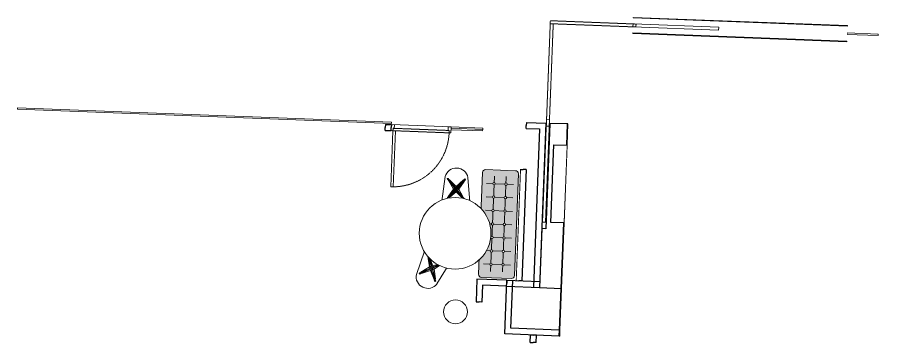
# Model space of a CAD drawing. Header units: millimetres. Extents: x 37982 to 83307, y -4479 to 56252.
# Drawn here: x 66901 to 81431, y -4479 to 969 of the extents above; entities that cross this region are included whole.
import ezdxf

# ---------------------------------------------------------------- set-up
doc = ezdxf.new("R2010")
doc.units = ezdxf.units.MM
doc.header["$MEASUREMENT"] = 0
doc.linetypes.add('DGN Style 2', pattern=[10, 6, -4])
for name, color, linetype, lineweight in [('DOOR', 40, 'Continuous', 0), ('DOOR-FRAM', 40, 'Continuous', 0), ('DOOR-HEAD', 42, 'Continuous', 30), ('DOOR-LEAF', 40, 'Continuous', 0), ('DOOR-OPNG', 40, 'Continuous', 0), ('EQPM-FIXD', 62, 'Continuous', 13), ('FIXT-JNRY-PART', 42, 'Continuous', 0), ('FURN-FREE', 1, 'Continuous', 0), ('FURN-PLNT', 211, 'Continuous', 0), ('GLAZ', 4, 'Continuous', 0), ('PRTN-FULL', 6, 'Continuous', 30), ('WALL-LNIG', 1, 'Continuous', 0)]:
    doc.layers.add(name, color=color, linetype=linetype, lineweight=lineweight)

# ---------------------------------------------------------------- blocks, each defined once
blk = doc.blocks.new('DSR')
at = {"color": 0, "linetype": 'ByBlock', "lineweight": -2}
for p, q in [((-232, -218), (-187, 192)), ((-140, 145), (-64, 59)), ((134, 159), (-137, -157)), ((-133, 148), (-59, 64)), ((-131, 153), (131, -153)), ((146, 146), (-120, -169)), ((134, 151), (60, 63)), ((138, 146), (65, 59)), ((238, -218), (193, 192)), ((-143, 145), (121, -163)), ((-132, 128), (-114, 140)), ((-43, -15), (-132, 128)), ((-114, 140), (-1, 31)), ((-1, 31), (117, 142)), ((135, 123), (45, -11)), ((117, 142), (135, 123)), ((-127, -153), (-52, -67)), ((-43, -15), (-120, -132)), ((-120, -132), (-97, -147)), ((-118, -160), (-44, -71)), ((-97, -147), (3, -56)), ((3, -56), (103, -149)), ((121, -161), (43, -69)), ((118, -133), (45, -11)), ((128, -154), (52, -64)), ((103, -149), (118, -133)), ((-232, -218), (238, -218))]:
    blk.add_line(p, q, dxfattribs=at)
at = {"color": 0, "linetype": 'ByBlock', "lineweight": -2, "flags": 128}
blk.add_lwpolyline([(-43, -15), (-1, 31), (45, -11), (3, -56), (-43, -15)], close=True, dxfattribs=at)
at = {"color": 0, "linetype": 'ByBlock', "lineweight": -2}
for centre, radius in [((-141, 155), 10), ((143, 156), 10), ((-59, 58), 5), ((61, 58), 5), ((-47, -67), 5), ((48, -67), 5), ((-128, -163), 10), ((131, -163), 10)]:
    blk.add_circle(centre, radius, dxfattribs=at)
blk.add_arc((3, 146), 196, 13.6614, 166.3386, dxfattribs=at)
blk = doc.blocks.new('DSR_1')
at = {"color": 0, "linetype": 'ByBlock', "lineweight": -2}
for p, q in [((-232, -218), (-187, 192)), ((-140, 145), (-64, 59)), ((134, 159), (-137, -157)), ((-133, 148), (-59, 64)), ((-131, 153), (131, -153)), ((146, 146), (-120, -169)), ((134, 151), (60, 63)), ((138, 146), (65, 59)), ((238, -218), (193, 192)), ((-143, 145), (121, -163)), ((-132, 128), (-114, 140)), ((-43, -15), (-132, 128)), ((-114, 140), (-1, 31)), ((-1, 31), (117, 142)), ((135, 123), (45, -11)), ((117, 142), (135, 123)), ((-127, -153), (-52, -67)), ((-43, -15), (-120, -132)), ((-120, -132), (-97, -147)), ((-118, -160), (-44, -71)), ((-97, -147), (3, -56)), ((3, -56), (103, -149)), ((121, -161), (43, -69)), ((118, -133), (45, -11)), ((128, -154), (52, -64)), ((103, -149), (118, -133)), ((-232, -218), (238, -218))]:
    blk.add_line(p, q, dxfattribs=at)
at = {"color": 0, "linetype": 'ByBlock', "lineweight": -2, "extrusion": (0, 0, -1), "flags": 128}
blk.add_lwpolyline([(43, -15), (1, 31), (-45, -11), (-3, -56), (43, -15)], close=True, dxfattribs=at)
at = {"color": 0, "linetype": 'ByBlock', "lineweight": -2, "extrusion": (0, 0, -1)}
for centre, radius in [((141, 155), 10), ((-143, 156), 10), ((59, 58), 5), ((-61, 58), 5), ((47, -67), 5), ((-48, -67), 5), ((128, -163), 10), ((-131, -163), 10)]:
    blk.add_circle(centre, radius, dxfattribs=at)
at = {"color": 0, "linetype": 'ByBlock', "lineweight": -2}
blk.add_arc((3, 146), 196, 13.6614, 166.3386, dxfattribs=at)
blk = doc.blocks.new('*U53')
at = {"linetype": 'ByBlock', "lineweight": -2}
blk.add_hatch(color=7, dxfattribs=at).paths.add_polyline_path([(-285, -890, -0.414214), (-333, -838), (-267, 868, -0.414214), (-215, 916), (285, 897, -0.414214), (333, 845), (267, -861, -0.414214), (215, -909)])
at = {"color": 0, "linetype": 'ByBlock', "lineweight": -2}
for p, q in [((-131, -791), (-69, 806)), ((69, -799), (131, 798)), ((-199, 683), (251, 666)), ((-207, 458), (242, 441)), ((-216, 234), (234, 216)), ((-225, 9), (225, -9)), ((-234, -216), (216, -234)), ((-242, -441), (207, -458)), ((-251, -666), (199, -683))]:
    blk.add_line(p, q, dxfattribs=at)
at = {"color": 0, "linetype": 'ByBlock', "lineweight": -2, "flags": 128}
blk.add_lwpolyline([(-285, -890, -0.414214), (-333, -838), (-267, 868, -0.414214), (-215, 916), (285, 897, -0.414214), (333, 845), (267, -861, -0.414214), (215, -909), (-285, -890)], format="xyb", close=True, dxfattribs=at)
at = {"color": 0, "linetype": 'ByBlock', "lineweight": -2}
for points in [[(-73, 698), (-74, 698), (-76, 698), (-77, 698), (-78, 698), (-79, 698), (-81, 697), (-82, 697), (-83, 696), (-84, 696), (-85, 695), (-86, 694), (-87, 693), (-88, 693), (-89, 692), (-90, 691), (-90, 690), (-91, 689), (-92, 688), (-92, 686), (-93, 685), (-93, 684), (-93, 683), (-94, 682), (-94, 680), (-94, 679), (-94, 678), (-94, 677), (-94, 675), (-93, 674), (-93, 673), (-93, 672), (-92, 671), (-92, 669), (-91, 668), (-90, 667), (-90, 666), (-89, 665), (-88, 664), (-87, 663), (-86, 663), (-85, 662), (-84, 661), (-83, 661), (-82, 660), (-81, 660), (-80, 659), (-78, 659), (-77, 659), (-76, 658), (-75, 658), (-73, 658), (-72, 658), (-71, 659), (-70, 659), (-68, 659), (-67, 659), (-66, 660), (-65, 660), (-64, 661), (-63, 662), (-62, 662), (-61, 663), (-60, 664), (-59, 665), (-58, 666), (-57, 667), (-57, 668), (-56, 669), (-56, 670), (-55, 671), (-55, 673), (-54, 674), (-54, 675), (-54, 676), (-54, 678), (-54, 679), (-54, 680), (-54, 681), (-54, 683), (-55, 684), (-55, 685), (-55, 686), (-56, 687), (-57, 688), (-57, 689), (-58, 691), (-59, 691), (-60, 692), (-61, 693), (-61, 694), (-63, 695), (-64, 695), (-65, 696), (-66, 697), (-67, 697), (-68, 698), (-69, 698), (-71, 698)], [(127, 691), (126, 691), (124, 691), (123, 690), (122, 690), (121, 690), (119, 690), (118, 689), (117, 689), (116, 688), (115, 687), (114, 687), (113, 686), (112, 685), (111, 684), (110, 683), (110, 682), (109, 681), (108, 680), (108, 679), (107, 678), (107, 676), (107, 675), (106, 674), (106, 673), (106, 671), (106, 670), (106, 669), (106, 668), (106, 666), (107, 665), (107, 664), (108, 663), (108, 662), (109, 661), (109, 660), (110, 658), (111, 658), (112, 657), (113, 656), (114, 655), (115, 654), (116, 653), (117, 653), (118, 652), (119, 652), (120, 651), (121, 651), (123, 651), (124, 651), (125, 651), (126, 651), (128, 651), (129, 651), (130, 651), (131, 651), (133, 652), (134, 652), (135, 653), (136, 653), (137, 654), (138, 655), (139, 656), (140, 656), (141, 657), (142, 658), (142, 659), (143, 660), (144, 661), (144, 663), (145, 664), (145, 665), (145, 666), (146, 667), (146, 669), (146, 670), (146, 671), (146, 672), (146, 674), (146, 675), (145, 676), (145, 677), (144, 678), (144, 680), (143, 681), (143, 682), (142, 683), (141, 684), (140, 685), (139, 686), (138, 686), (137, 687), (136, 688), (135, 688), (134, 689), (133, 689), (132, 690), (130, 690), (129, 690)], [(-82, 474), (-83, 474), (-84, 473), (-86, 473), (-87, 473), (-88, 473), (-89, 472), (-90, 472), (-92, 471), (-93, 471), (-94, 470), (-95, 469), (-96, 469), (-97, 468), (-97, 467), (-98, 466), (-99, 465), (-100, 464), (-100, 463), (-101, 462), (-101, 460), (-102, 459), (-102, 458), (-102, 457), (-102, 456), (-103, 454), (-103, 453), (-102, 452), (-102, 451), (-102, 449), (-102, 448), (-101, 447), (-101, 446), (-100, 445), (-100, 443), (-99, 442), (-98, 441), (-98, 440), (-97, 439), (-96, 439), (-95, 438), (-94, 437), (-93, 436), (-92, 436), (-91, 435), (-89, 435), (-88, 434), (-87, 434), (-86, 434), (-85, 434), (-83, 434), (-82, 434), (-81, 434), (-80, 434), (-78, 434), (-77, 434), (-76, 435), (-75, 435), (-74, 436), (-72, 436), (-71, 437), (-70, 438), (-69, 438), (-69, 439), (-68, 440), (-67, 441), (-66, 442), (-65, 443), (-65, 444), (-64, 445), (-64, 447), (-63, 448), (-63, 449), (-63, 450), (-63, 451), (-63, 453), (-63, 454), (-63, 455), (-63, 457), (-63, 458), (-63, 459), (-64, 460), (-64, 461), (-65, 462), (-65, 464), (-66, 465), (-67, 466), (-67, 467), (-68, 468), (-69, 468), (-70, 469), (-71, 470), (-72, 471), (-73, 471), (-74, 472), (-76, 472), (-77, 473), (-78, 473), (-79, 473)], [(118, 466), (117, 466), (116, 466), (114, 466), (113, 465), (112, 465), (111, 465), (109, 464), (108, 464), (107, 463), (106, 462), (105, 462), (104, 461), (103, 460), (102, 459), (102, 458), (101, 457), (100, 456), (100, 455), (99, 454), (99, 453), (98, 452), (98, 450), (98, 449), (97, 448), (97, 447), (97, 445), (97, 444), (98, 443), (98, 442), (98, 440), (98, 439), (99, 438), (99, 437), (100, 436), (101, 435), (101, 434), (102, 433), (103, 432), (104, 431), (105, 430), (106, 429), (107, 429), (108, 428), (109, 428), (110, 427), (112, 427), (113, 426), (114, 426), (115, 426), (117, 426), (118, 426), (119, 426), (120, 426), (122, 426), (123, 427), (124, 427), (125, 427), (126, 428), (127, 429), (128, 429), (129, 430), (130, 431), (131, 432), (132, 432), (133, 433), (134, 434), (134, 435), (135, 437), (136, 438), (136, 439), (136, 440), (137, 441), (137, 443), (137, 444), (137, 445), (137, 446), (137, 448), (137, 449), (137, 450), (137, 451), (136, 452), (136, 454), (135, 455), (135, 456), (134, 457), (133, 458), (132, 459), (132, 460), (131, 461), (130, 462), (129, 462), (128, 463), (127, 464), (125, 464), (124, 465), (123, 465), (122, 465), (121, 466)], [(-90, 249), (-92, 249), (-93, 249), (-94, 248), (-95, 248), (-97, 248), (-98, 248), (-99, 247), (-100, 247), (-101, 246), (-102, 245), (-103, 245), (-104, 244), (-105, 243), (-106, 242), (-107, 241), (-108, 240), (-108, 239), (-109, 238), (-110, 237), (-110, 236), (-110, 234), (-111, 233), (-111, 232), (-111, 231), (-111, 229), (-111, 228), (-111, 227), (-111, 226), (-111, 224), (-110, 223), (-110, 222), (-110, 221), (-109, 220), (-109, 219), (-108, 218), (-107, 217), (-106, 216), (-105, 215), (-105, 214), (-104, 213), (-103, 212), (-102, 212), (-100, 211), (-99, 210), (-98, 210), (-97, 210), (-96, 209), (-95, 209), (-93, 209), (-92, 209), (-91, 209), (-90, 209), (-88, 209), (-87, 209), (-86, 209), (-85, 210), (-83, 210), (-82, 211), (-81, 211), (-80, 212), (-79, 213), (-78, 214), (-77, 214), (-76, 215), (-76, 216), (-75, 217), (-74, 218), (-73, 219), (-73, 221), (-72, 222), (-72, 223), (-72, 224), (-72, 225), (-71, 227), (-71, 228), (-71, 229), (-71, 230), (-71, 232), (-72, 233), (-72, 234), (-72, 235), (-73, 237), (-73, 238), (-74, 239), (-75, 240), (-75, 241), (-76, 242), (-77, 243), (-78, 244), (-79, 244), (-80, 245), (-81, 246), (-82, 246), (-83, 247), (-84, 247), (-86, 248), (-87, 248), (-88, 248)], [(109, 241), (108, 241), (107, 241), (106, 241), (104, 241), (103, 240), (102, 240), (101, 239), (100, 239), (99, 238), (97, 238), (96, 237), (95, 236), (95, 235), (94, 234), (93, 233), (92, 232), (91, 231), (91, 230), (90, 229), (90, 228), (89, 227), (89, 225), (89, 224), (89, 223), (89, 222), (89, 220), (89, 219), (89, 218), (89, 217), (89, 216), (90, 214), (90, 213), (91, 212), (91, 211), (92, 210), (93, 209), (94, 208), (94, 207), (95, 206), (96, 205), (97, 205), (98, 204), (99, 203), (101, 203), (102, 202), (103, 202), (104, 201), (105, 201), (107, 201), (108, 201), (109, 201), (110, 201), (112, 201), (113, 201), (114, 202), (115, 202), (116, 203), (118, 203), (119, 204), (120, 204), (121, 205), (122, 206), (123, 207), (124, 208), (124, 209), (125, 210), (126, 211), (126, 212), (127, 213), (127, 214), (128, 215), (128, 216), (128, 218), (129, 219), (129, 220), (129, 221), (129, 223), (128, 224), (128, 225), (128, 226), (127, 228), (127, 229), (127, 230), (126, 231), (125, 232), (125, 233), (124, 234), (123, 235), (122, 236), (121, 237), (120, 237), (119, 238), (118, 239), (117, 239), (116, 240), (114, 240), (113, 240), (112, 241)], [(-99, 24), (-100, 24), (-102, 24), (-103, 24), (-104, 23), (-105, 23), (-107, 23), (-108, 22), (-109, 22), (-110, 21), (-111, 20), (-112, 20), (-113, 19), (-114, 18), (-115, 17), (-116, 16), (-116, 15), (-117, 14), (-118, 13), (-118, 12), (-119, 11), (-119, 10), (-119, 8), (-120, 7), (-120, 6), (-120, 5), (-120, 3), (-120, 2), (-120, 1), (-119, 0), (-119, -2), (-119, -3), (-118, -4), (-118, -5), (-117, -6), (-117, -7), (-116, -8), (-115, -9), (-114, -10), (-113, -11), (-112, -12), (-111, -13), (-110, -13), (-109, -14), (-108, -14), (-107, -15), (-106, -15), (-104, -16), (-103, -16), (-102, -16), (-101, -16), (-99, -16), (-98, -16), (-97, -16), (-96, -16), (-94, -15), (-93, -15), (-92, -15), (-91, -14), (-90, -13), (-89, -13), (-88, -12), (-87, -11), (-86, -10), (-85, -9), (-84, -9), (-83, -7), (-83, -6), (-82, -5), (-82, -4), (-81, -3), (-81, -2), (-80, -1), (-80, 1), (-80, 2), (-80, 3), (-80, 4), (-80, 6), (-80, 7), (-80, 8), (-81, 9), (-81, 11), (-82, 12), (-82, 13), (-83, 14), (-83, 15), (-84, 16), (-85, 17), (-86, 18), (-87, 19), (-88, 20), (-89, 20), (-90, 21), (-91, 22), (-92, 22), (-93, 23), (-94, 23), (-95, 23), (-97, 24)], [(101, 16), (99, 16), (98, 16), (97, 16), (96, 16), (94, 15), (93, 15), (92, 15), (91, 14), (90, 13), (89, 13), (88, 12), (87, 11), (86, 10), (85, 9), (84, 9), (83, 7), (83, 6), (82, 5), (82, 4), (81, 3), (81, 2), (80, 1), (80, -1), (80, -2), (80, -3), (80, -4), (80, -6), (80, -7), (80, -8), (81, -9), (81, -11), (82, -12), (82, -13), (83, -14), (83, -15), (84, -16), (85, -17), (86, -18), (87, -19), (88, -20), (89, -20), (90, -21), (91, -22), (92, -22), (93, -23), (94, -23), (95, -23), (97, -24), (98, -24), (99, -24), (100, -24), (102, -24), (103, -24), (104, -23), (105, -23), (107, -23), (108, -22), (109, -22), (110, -21), (111, -20), (112, -20), (113, -19), (114, -18), (115, -17), (116, -16), (116, -15), (117, -14), (118, -13), (118, -12), (119, -11), (119, -10), (119, -8), (120, -7), (120, -6), (120, -5), (120, -3), (120, -2), (120, -1), (119, 0), (119, 2), (119, 3), (118, 4), (118, 5), (117, 6), (117, 7), (116, 8), (115, 9), (114, 10), (113, 11), (112, 12), (111, 13), (110, 13), (109, 14), (108, 14), (107, 15), (106, 15), (104, 16), (103, 16)], [(-108, -201), (-109, -201), (-110, -201), (-112, -201), (-113, -201), (-114, -202), (-115, -202), (-116, -203), (-118, -203), (-119, -204), (-120, -204), (-121, -205), (-122, -206), (-123, -207), (-124, -208), (-124, -209), (-125, -210), (-126, -211), (-126, -212), (-127, -213), (-127, -214), (-128, -215), (-128, -216), (-128, -218), (-129, -219), (-129, -220), (-129, -221), (-129, -223), (-128, -224), (-128, -225), (-128, -226), (-127, -228), (-127, -229), (-127, -230), (-126, -231), (-125, -232), (-125, -233), (-124, -234), (-123, -235), (-122, -236), (-121, -237), (-120, -237), (-119, -238), (-118, -239), (-117, -239), (-116, -240), (-114, -240), (-113, -240), (-112, -241), (-111, -241), (-109, -241), (-108, -241), (-107, -241), (-106, -241), (-104, -241), (-103, -240), (-102, -240), (-101, -239), (-100, -239), (-99, -238), (-97, -238), (-96, -237), (-96, -236), (-95, -235), (-94, -234), (-93, -233), (-92, -232), (-91, -231), (-91, -230), (-90, -229), (-90, -228), (-89, -227), (-89, -225), (-89, -224), (-89, -223), (-89, -222), (-89, -220), (-89, -219), (-89, -218), (-89, -217), (-89, -216), (-90, -214), (-90, -213), (-91, -212), (-91, -211), (-92, -210), (-93, -209), (-94, -208), (-94, -207), (-95, -206), (-96, -205), (-97, -205), (-98, -204), (-99, -203), (-101, -203), (-102, -202), (-103, -202), (-104, -201), (-105, -201)], [(92, -209), (91, -209), (90, -209), (88, -209), (87, -209), (86, -209), (85, -210), (83, -210), (82, -211), (81, -211), (80, -212), (79, -213), (78, -214), (77, -214), (76, -215), (76, -216), (75, -217), (74, -218), (73, -219), (73, -221), (72, -222), (72, -223), (72, -224), (72, -225), (71, -227), (71, -228), (71, -229), (71, -230), (71, -232), (72, -233), (72, -234), (72, -235), (73, -237), (73, -238), (74, -239), (75, -240), (75, -241), (76, -242), (77, -243), (78, -244), (79, -244), (80, -245), (81, -246), (82, -246), (83, -247), (84, -247), (86, -248), (87, -248), (88, -248), (89, -249), (90, -249), (92, -249), (93, -249), (94, -248), (95, -248), (97, -248), (98, -248), (99, -247), (100, -247), (101, -246), (102, -245), (103, -245), (104, -244), (105, -243), (106, -242), (107, -241), (108, -240), (108, -239), (109, -238), (110, -237), (110, -236), (110, -234), (111, -233), (111, -232), (111, -231), (111, -229), (111, -228), (111, -227), (111, -226), (111, -224), (110, -223), (110, -222), (110, -221), (109, -220), (109, -219), (108, -218), (107, -217), (106, -216), (105, -215), (105, -214), (104, -213), (103, -212), (102, -212), (100, -211), (99, -210), (98, -210), (97, -210), (96, -209), (95, -209)], [(-117, -426), (-118, -426), (-119, -426), (-120, -426), (-122, -426), (-123, -427), (-124, -427), (-125, -427), (-126, -428), (-127, -429), (-128, -429), (-129, -430), (-130, -431), (-131, -432), (-132, -432), (-133, -433), (-134, -434), (-134, -435), (-135, -437), (-136, -438), (-136, -439), (-136, -440), (-137, -441), (-137, -443), (-137, -444), (-137, -445), (-137, -446), (-137, -448), (-137, -449), (-137, -450), (-137, -451), (-136, -452), (-136, -454), (-135, -455), (-135, -456), (-134, -457), (-133, -458), (-132, -459), (-132, -460), (-131, -461), (-130, -462), (-129, -462), (-128, -463), (-127, -464), (-125, -464), (-124, -465), (-123, -465), (-122, -465), (-121, -466), (-119, -466), (-118, -466), (-117, -466), (-116, -466), (-114, -466), (-113, -465), (-112, -465), (-111, -465), (-109, -464), (-108, -464), (-107, -463), (-106, -462), (-105, -462), (-104, -461), (-103, -460), (-102, -459), (-102, -458), (-101, -457), (-100, -456), (-100, -455), (-99, -454), (-99, -453), (-98, -452), (-98, -450), (-98, -449), (-97, -448), (-97, -447), (-97, -445), (-97, -444), (-98, -443), (-98, -442), (-98, -440), (-98, -439), (-99, -438), (-99, -437), (-100, -436), (-101, -435), (-101, -434), (-102, -433), (-103, -432), (-104, -431), (-105, -430), (-106, -429), (-107, -429), (-108, -428), (-109, -428), (-110, -427), (-112, -427), (-113, -426), (-114, -426)], [(83, -434), (82, -434), (81, -434), (80, -434), (78, -434), (77, -434), (76, -435), (75, -435), (74, -436), (72, -436), (71, -437), (70, -438), (69, -438), (69, -439), (68, -440), (67, -441), (66, -442), (65, -443), (65, -444), (64, -445), (64, -447), (63, -448), (63, -449), (63, -450), (63, -452), (63, -453), (63, -454), (63, -455), (63, -457), (63, -458), (63, -459), (64, -460), (64, -461), (65, -462), (65, -464), (66, -465), (67, -466), (67, -467), (68, -468), (69, -468), (70, -469), (71, -470), (72, -471), (73, -471), (74, -472), (76, -472), (77, -473), (78, -473), (79, -473), (81, -473), (82, -474), (83, -474), (84, -473), (86, -473), (87, -473), (88, -473), (89, -472), (90, -472), (92, -471), (93, -471), (94, -470), (95, -469), (96, -469), (97, -468), (97, -467), (98, -466), (99, -465), (100, -464), (100, -463), (101, -462), (101, -460), (102, -459), (102, -458), (102, -457), (102, -456), (103, -454), (103, -453), (102, -452), (102, -451), (102, -449), (102, -448), (101, -447), (101, -446), (100, -445), (100, -443), (99, -442), (98, -441), (98, -440), (97, -439), (96, -439), (95, -438), (94, -437), (93, -436), (92, -436), (91, -435), (89, -435), (88, -434), (87, -434), (86, -434)], [(-125, -651), (-126, -651), (-128, -651), (-129, -651), (-130, -651), (-131, -651), (-133, -652), (-134, -652), (-135, -653), (-136, -653), (-137, -654), (-138, -655), (-139, -656), (-140, -656), (-141, -657), (-142, -658), (-142, -659), (-143, -660), (-144, -661), (-144, -663), (-145, -664), (-145, -665), (-145, -666), (-146, -667), (-146, -669), (-146, -670), (-146, -671), (-146, -672), (-146, -674), (-146, -675), (-145, -676), (-145, -677), (-144, -678), (-144, -680), (-143, -681), (-143, -682), (-142, -683), (-141, -684), (-140, -685), (-139, -686), (-138, -686), (-137, -687), (-136, -688), (-135, -688), (-134, -689), (-133, -689), (-132, -690), (-130, -690), (-129, -690), (-128, -691), (-127, -691), (-126, -691), (-124, -691), (-123, -690), (-122, -690), (-121, -690), (-119, -690), (-118, -689), (-117, -689), (-116, -688), (-115, -687), (-114, -687), (-113, -686), (-112, -685), (-111, -684), (-110, -683), (-110, -682), (-109, -681), (-108, -680), (-108, -679), (-107, -678), (-107, -676), (-107, -675), (-106, -674), (-106, -673), (-106, -671), (-106, -670), (-106, -669), (-106, -668), (-106, -666), (-107, -665), (-107, -664), (-108, -663), (-108, -662), (-109, -661), (-109, -660), (-110, -658), (-111, -658), (-112, -657), (-113, -656), (-114, -655), (-115, -654), (-116, -653), (-117, -653), (-118, -652), (-119, -652), (-120, -651), (-121, -651), (-123, -651)], [(75, -658), (73, -658), (72, -658), (71, -659), (70, -659), (68, -659), (67, -659), (66, -660), (65, -660), (64, -661), (63, -662), (62, -662), (61, -663), (60, -664), (59, -665), (58, -666), (57, -667), (57, -668), (56, -669), (56, -670), (55, -671), (55, -673), (54, -674), (54, -675), (54, -676), (54, -678), (54, -679), (54, -680), (54, -681), (54, -683), (55, -684), (55, -685), (55, -686), (56, -687), (57, -688), (57, -689), (58, -691), (59, -691), (60, -692), (61, -693), (61, -694), (63, -695), (64, -695), (65, -696), (66, -697), (67, -697), (68, -698), (69, -698), (71, -698), (72, -698), (73, -698), (74, -698), (76, -698), (77, -698), (78, -698), (79, -698), (81, -697), (82, -697), (83, -696), (84, -696), (85, -695), (86, -694), (87, -693), (88, -693), (89, -692), (90, -691), (90, -690), (91, -689), (92, -688), (92, -686), (93, -685), (93, -684), (93, -683), (94, -682), (94, -680), (94, -679), (94, -678), (94, -677), (94, -675), (93, -674), (93, -673), (93, -672), (92, -671), (92, -669), (91, -668), (90, -667), (90, -666), (89, -665), (88, -664), (87, -663), (86, -663), (85, -662), (84, -661), (83, -661), (82, -660), (81, -660), (80, -659), (78, -659), (77, -659)]]:
    blk.add_wipeout(points, dxfattribs=at)
for centre in [(-74, 678), (126, 671), (-83, 454), (117, 446), (-91, 229), (109, 221), (-100, 4), (100, -4), (-109, -221), (91, -229), (-117, -446), (83, -454), (-126, -671), (74, -678)]:
    blk.add_circle(centre, 20, dxfattribs=at)
blk = doc.blocks.new('*U54')
at = {"layer": 'DOOR-FRAM', "color": 0, "lineweight": -2, "extrusion": (0, 0, -1), "flags": 128}
for points in [[(500, 502), (400, 498), (401, 468), (441, 469), (442, 449), (502, 452), (500, 502)], [(538, -498), (438, -502), (437, -472), (477, -470), (476, -450), (536, -448), (538, -498)]]:
    blk.add_lwpolyline(points, close=True, dxfattribs=at)
at = {"layer": 'DOOR-HEAD', "color": 0, "lineweight": -2, "extrusion": (0, 0, -1), "flags": 128}
blk.add_lwpolyline([(400, 498), (500, 502), (538, -498), (438, -502), (400, 498)], close=True, dxfattribs=at)
at = {"layer": 'DOOR-LEAF', "color": 0, "lineweight": -2, "extrusion": (0, 0, -1), "flags": 128}
blk.add_lwpolyline([(401, 468), (-538, 431), (-537, 391), (403, 428), (401, 468)], close=True, dxfattribs=at)
at = {"layer": 'DOOR-OPNG', "color": 0, "linetype": 'DGN Style 2', "lineweight": -2, "extrusion": (0, 0, -1), "flags": 128}
blk.add_lwpolyline([(401, 468), (437, -472), (477, -470), (441, 469), (401, 468)], close=True, dxfattribs=at)
at = {"layer": 'DOOR-OPNG', "color": 0, "linetype": 'DGN Style 2', "lineweight": -2}
blk.add_arc((-401, 468), 940, 265.348, 357.7869, dxfattribs=at)
blk = doc.blocks.new('*U55')
at = {"color": 0, "linetype": 'ByBlock', "lineweight": -2}
blk.add_wipeout([(4, 811), (-42, -388), (56, -392), (102, 807)], dxfattribs=at)
blk.add_wipeout([(-3, 611), (-34, -188), (-84, -186), (-53, 613)], dxfattribs=at)

msp = doc.modelspace()

# ---------------------------------------------------------------- linework, layer by layer
at = {"layer": 'DOOR', "color": 251, "linetype": 'DGN Style 2', "flags": 128}
for points in [[(75820, 913), (77254, 857), (77252, 808), (75818, 863), (75820, 913)], [(75752, -853), (75818, 863), (75868, 861), (75801, -855), (75752, -853)]]:
    msp.add_lwpolyline(points, close=True, dxfattribs=at)
at = {"layer": 'DOOR', "flags": 128}
for points in [[(77202, 809), (78636, 754), (78638, 804), (77204, 859), (77202, 809)], [(75689, -2460), (75756, -743), (75806, -745), (75739, -2462), (75689, -2460)]]:
    msp.add_lwpolyline(points, close=True, dxfattribs=at)
at = {"layer": 'FURN-FREE'}
msp.add_circle((74233, -3964), 200, dxfattribs=at)
at = {"layer": 'GLAZ'}
for p, q in [((74159, -867), (74159, -889)), ((74159, -867), (74689, -887)), ((74158, -912), (74159, -889)), ((74158, -912), (74687, -932)), ((74159, -889), (74688, -910)), ((74687, -932), (74688, -910)), ((74689, -887), (74688, -910))]:
    msp.add_line(p, q, dxfattribs=at)
at = {"layer": 'PRTN-FULL'}
for p, q in [((73060, -824), (73058, -874)), ((73060, -824), (73160, -828)), ((73160, -828), (73158, -878)), ((75414, -890), (75416, -840)), ((75418, -790), (75416, -840)), ((75418, -790), (75743, -803)), ((75743, -803), (75637, -3556)), ((73056, -924), (73058, -874)), ((73056, -924), (73156, -928)), ((73156, -928), (73158, -878)), ((75414, -890), (75640, -899)), ((75640, -899), (75537, -3552)), ((75313, -1577), (75241, -3441)), ((75313, -1577), (75363, -1579)), ((75413, -1581), (75341, -3444)), ((75413, -1581), (75363, -1579)), ((75241, -3441), (75291, -3442)), ((75341, -3444), (75291, -3442)), ((74687, -3519), (74676, -3799)), ((75087, -3535), (74687, -3519)), ((75087, -3535), (75637, -3556)), ((74577, -3795), (74627, -3797)), ((74676, -3799), (74627, -3797)), ((75966, -4369), (75056, -4334)), ((75970, -4269), (75160, -4238)), ((75482, -4476), (75487, -4351)), ((75487, -4351), (75537, -4353)), ((75587, -4355), (75537, -4353)), ((75582, -4479), (75587, -4355)), ((75966, -4369), (75968, -4319)), ((75970, -4269), (75968, -4319)), ((75482, -4476), (75532, -4478)), ((75582, -4479), (75532, -4478))]:
    msp.add_line(p, q, dxfattribs=at)
at = {"layer": 'WALL-LNIG', "flags": 128}
for points in [[(66901, -546), (73162, -788), (73161, -808), (66901, -566), (66901, -546)], [(76039, -2473), (76049, -2473), (76007, -3570), (75997, -3570), (76039, -2473)], [(75997, -3570), (76007, -3570), (75980, -4270), (75970, -4269), (75997, -3570)], [(75970, -4269), (75980, -4270), (75976, -4370), (75966, -4369), (75970, -4269)]]:
    msp.add_lwpolyline(points, close=True, dxfattribs=at)

# ---------------------------------------------------------------- block references
at = {"layer": 'DOOR-FRAM', "extrusion": (0, 0, -1), "rotation": 274.4262783106798}
msp.add_blockref('*U54', (-73622, -1365), dxfattribs=at)
at = {"layer": 'FURN-FREE', "rotation": 358.019729328101}
msp.add_blockref('DSR', (74241, -1897), dxfattribs=at)
at = {"layer": 'FURN-FREE', "extrusion": (0, 0, -1), "rotation": 205.1267528373498}
msp.add_blockref('DSR_1', (-73829, -3241), dxfattribs=at)

# ---------------------------------------------------------------- wipeouts: each hides what was drawn before it
msp.add_wipeout([(81429, 647), (81304, 651), (81306, 700), (81431, 696)]).dxf.layer = 'PRTN-FULL'

# ---------------------------------------------------------------- next in the draw order: linework, layer by layer
at = {"layer": 'GLAZ', "flags": 128}
msp.add_lwpolyline([(80785, 708), (81305, 688), (81304, 663), (80784, 684), (80785, 708)], close=True, dxfattribs=at)

# ---------------------------------------------------------------- next in the draw order: block references
at = {"layer": 'EQPM-FIXD', "lineweight": 0}
msp.add_blockref('*U55', (75995, -2032), dxfattribs=at)

# ---------------------------------------------------------------- next in the draw order: wipeouts: each hides what was drawn before it
at = {"lineweight": 0}
msp.add_wipeout([(74663, -1552), (75313, -1577), (75241, -3441), (74591, -3415)], dxfattribs=at).dxf.layer = 'FIXT-JNRY-PART'

# ---------------------------------------------------------------- next in the draw order: linework, layer by layer
at = {"layer": 'PRTN-FULL', "lineweight": 13}
msp.add_line((76099, -1174), (76049, -2473), dxfattribs=at)
at = {"layer": 'PRTN-FULL'}
for p, q in [((74591, -3415), (74577, -3795)), ((75091, -3435), (74591, -3415)), ((75056, -4334), (75091, -3435)), ((75087, -3535), (75089, -3485)), ((75091, -3435), (75089, -3485)), ((75091, -3435), (75641, -3456)), ((75160, -4238), (75191, -3439))]:
    msp.add_line(p, q, dxfattribs=at)
at = {"layer": 'PRTN-FULL', "flags": 128}
msp.add_lwpolyline([(76113, -817), (75813, -806), (75745, -2572), (75675, -2569), (75637, -3556), (76007, -3570), (76049, -2473), (75829, -2465), (75880, -1166), (76099, -1174), (76113, -817)], close=True, dxfattribs=at)
at = {"layer": 'WALL-LNIG', "flags": 128}
msp.add_lwpolyline([(76103, -817), (76113, -817), (76099, -1174), (76089, -1174), (76103, -817)], close=True, dxfattribs=at)

# ---------------------------------------------------------------- next in the draw order: wipeouts: each hides what was drawn before it
msp.add_wipeout([(77198, 700), (80780, 561), (80790, 831), (77208, 969), (77204, 869), (78698, 812), (78695, 742), (77201, 799)]).dxf.layer = 'PRTN-FULL'

# ---------------------------------------------------------------- next in the draw order: linework, layer by layer
for points in [[(77208, 969), (80790, 831), (80790, 821), (77208, 959), (77208, 969)], [(77198, 710), (80780, 571), (80780, 561), (77198, 700), (77198, 710)]]:
    msp.add_lwpolyline(points, close=True, dxfattribs=at)

# ---------------------------------------------------------------- next in the draw order: block references
at = {"layer": 'FURN-PLNT'}
msp.add_blockref('*U53', (74952, -2496), dxfattribs=at)

# ---------------------------------------------------------------- next in the draw order: wipeouts: each hides what was drawn before it
msp.add_wipeout([(74825, -2671), (74825, -2633), (74823, -2596), (74819, -2558), (74812, -2521), (74803, -2485), (74791, -2449), (74778, -2414), (74762, -2379), (74744, -2346), (74724, -2314), (74702, -2284), (74678, -2254), (74653, -2227), (74626, -2201), (74597, -2176), (74566, -2154), (74535, -2134), (74502, -2115), (74468, -2099), (74433, -2085), (74397, -2073), (74361, -2063), (74324, -2056), (74286, -2051), (74249, -2048), (74211, -2048), (74173, -2050), (74136, -2055), (74099, -2061), (74062, -2071), (74026, -2082), (73991, -2096), (73957, -2111), (73924, -2129), (73892, -2149), (73861, -2171), (73832, -2195), (73804, -2221), (73778, -2248), (73754, -2277), (73732, -2307), (73711, -2339), (73693, -2372), (73677, -2406), (73662, -2441), (73651, -2476), (73641, -2513), (73634, -2550), (73629, -2587), (73626, -2625), (73626, -2662), (73628, -2700), (73632, -2738), (73639, -2775), (73648, -2811), (73660, -2847), (73673, -2882), (73689, -2916), (73707, -2950), (73727, -2982), (73749, -3012), (73773, -3041), (73798, -3069), (73825, -3095), (73854, -3119), (73885, -3142), (73916, -3162), (73949, -3181), (73983, -3197), (74018, -3211), (74054, -3223), (74090, -3233), (74127, -3240), (74165, -3245), (74202, -3247), (74240, -3248), (74278, -3246), (74315, -3241), (74352, -3234), (74389, -3225), (74425, -3214), (74460, -3200), (74494, -3184), (74527, -3167), (74559, -3147), (74590, -3125), (74619, -3101), (74647, -3075), (74673, -3048), (74697, -3019), (74719, -2989), (74740, -2957), (74758, -2924), (74774, -2890), (74789, -2855), (74800, -2819), (74810, -2783), (74817, -2746)]).dxf.layer = 'FURN-FREE'

# ---------------------------------------------------------------- next in the draw order: linework, layer by layer
at = {"layer": 'FURN-FREE'}
msp.add_circle((74226, -2648), 600, dxfattribs=at)

doc.saveas('drawing.dxf')
